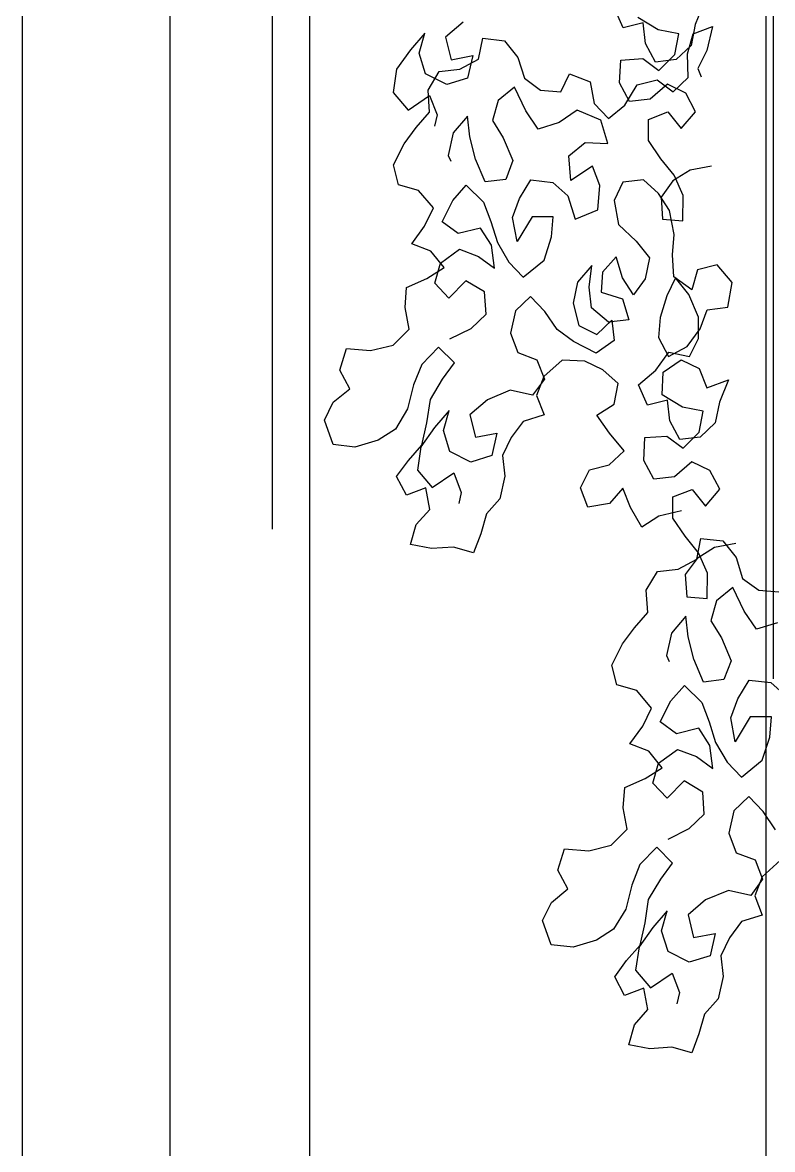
# Model space of a CAD drawing. Header units: millimetres. Extents: x -249630 to 95394, y -188036 to 109963.
# Drawn here: x -87770 to -87515.3, y -1558.6 to -1176.2 of the extents above; entities that cross this region are included whole.
import ezdxf

# ---------------------------------------------------------------- set-up
doc = ezdxf.new("R2010")
doc.units = ezdxf.units.MM
for name, color, linetype in [('05', 5, 'Continuous'), ('AHojas', 86, 'Continuous'), ('Layer2', 8, 'Continuous'), ('VEREDA', 1, 'Continuous')]:
    doc.layers.add(name, color=color, linetype=linetype)

# ---------------------------------------------------------------- blocks, each defined once
blk = doc.blocks.new('Arbol_01')
at = {"layer": 'AHojas'}
for p, q in [((-0.84837, 1.8868), (-0.85346, 1.8983)), ((-0.80242, 1.90116), (-0.80757, 1.88864)), ((-0.93913, 1.88987), (-0.94904, 1.88143)), ((-0.8286, 1.88569), (-0.84006, 1.89261)), ((-0.96087, 1.88375), (-0.96902, 1.87424)), ((-0.96408, 1.87246), (-0.96087, 1.88375)), ((-0.83706, 1.8896), (-0.84837, 1.8868)), ((-0.83568, 1.87794), (-0.83706, 1.8896)), ((-0.81677, 1.88336), (-0.8286, 1.88569)), ((-0.80757, 1.88864), (-0.8099, 1.87681)), ((-0.80865, 1.88334), (-0.79769, 1.88754)), ((-0.79769, 1.88754), (-0.80108, 1.87396)), ((-0.94904, 1.88143), (-0.9459, 1.8687)), ((-0.93036, 1.86901), (-0.92803, 1.88083)), ((-0.92803, 1.88083), (-0.91568, 1.87939)), ((-0.91568, 1.87939), (-0.90811, 1.87001)), ((-0.83006, 1.86733), (-0.83568, 1.87794)), ((-0.8191, 1.87154), (-0.81677, 1.88336)), ((-0.81186, 1.87204), (-0.80865, 1.88334)), ((-0.96902, 1.87424), (-0.97681, 1.86331)), ((-0.9604, 1.86062), (-0.96408, 1.87246)), ((-0.9459, 1.8687), (-0.93371, 1.87097)), ((-0.93371, 1.87097), (-0.93657, 1.85826)), ((-0.82813, 1.86256), (-0.8191, 1.87154)), ((-0.8099, 1.87681), (-0.8184, 1.86871)), ((-0.81154, 1.85862), (-0.81186, 1.87204)), ((-0.80108, 1.87396), (-0.80606, 1.86373)), ((-0.94097, 1.86338), (-0.93036, 1.86901)), ((-0.90811, 1.87001), (-0.90443, 1.85816)), ((-0.8504, 1.85555), (-0.84983, 1.86844)), ((-0.84983, 1.86844), (-0.83729, 1.86929)), ((-0.83729, 1.86929), (-0.82813, 1.86256)), ((-0.8184, 1.86871), (-0.83006, 1.86733)), ((-0.97681, 1.86331), (-0.97879, 1.85007)), ((-0.94841, 1.85458), (-0.9604, 1.86062)), ((-0.95901, 1.85142), (-0.95263, 1.862)), ((-0.95263, 1.862), (-0.94097, 1.86338)), ((-0.93657, 1.85826), (-0.94841, 1.85458)), ((-0.90443, 1.85816), (-0.89527, 1.85143)), ((-0.88379, 1.85052), (-0.87882, 1.86074)), ((-0.87882, 1.86074), (-0.86718, 1.85612)), ((-0.82004, 1.85052), (-0.81154, 1.85862)), ((-0.80606, 1.86373), (-0.80413, 1.85895)), ((-0.90992, 1.85306), (-0.9193, 1.84549)), ((-0.9036, 1.83962), (-0.90992, 1.85306)), ((-0.86718, 1.85612), (-0.86491, 1.84393)), ((-0.84478, 1.84494), (-0.8504, 1.85555)), ((-0.84743, 1.843), (-0.84052, 1.85446)), ((-0.84052, 1.85446), (-0.82921, 1.85726)), ((-0.82321, 1.85477), (-0.83312, 1.84632)), ((-0.82921, 1.85726), (-0.82004, 1.85052)), ((-0.81298, 1.8498), (-0.82321, 1.85477)), ((-0.97879, 1.85007), (-0.97034, 1.84016)), ((-0.97034, 1.84016), (-0.95814, 1.84843)), ((-0.95817, 1.83888), (-0.95901, 1.85142)), ((-0.95814, 1.84843), (-0.95393, 1.83747)), ((-0.9193, 1.84549), (-0.92251, 1.8342)), ((-0.89527, 1.85143), (-0.88379, 1.85052)), ((-0.83312, 1.84632), (-0.84478, 1.84494)), ((-0.80735, 1.83919), (-0.81298, 1.8498)), ((-0.96578, 1.83025), (-0.95817, 1.83888)), ((-0.89656, 1.82936), (-0.9036, 1.83962)), ((-0.87446, 1.84007), (-0.88472, 1.83304)), ((-0.86105, 1.83438), (-0.87446, 1.84007)), ((-0.86491, 1.84393), (-0.85681, 1.83543)), ((-0.85681, 1.83543), (-0.84743, 1.843)), ((-0.83403, 1.83485), (-0.82307, 1.83906)), ((-0.82307, 1.83906), (-0.8155, 1.82968)), ((-0.8155, 1.82968), (-0.80735, 1.83919)), ((-0.95393, 1.83747), (-0.95536, 1.83111)), ((-0.93663, 1.83671), (-0.94478, 1.82719)), ((-0.93525, 1.82505), (-0.93663, 1.83671)), ((-0.92251, 1.8342), (-0.91635, 1.82447)), ((-0.88472, 1.83304), (-0.89656, 1.82936)), ((-0.85703, 1.82113), (-0.86105, 1.83438)), ((-0.83406, 1.82284), (-0.83403, 1.83485)), ((-0.97252, 1.82109), (-0.96578, 1.83025)), ((-0.94478, 1.82719), (-0.94764, 1.81449)), ((-0.97855, 1.8091), (-0.97252, 1.82109)), ((-0.9321, 1.81233), (-0.93525, 1.82505)), ((-0.91635, 1.82447), (-0.91091, 1.81156)), ((-0.8793, 1.81413), (-0.86992, 1.82169)), ((-0.86992, 1.82169), (-0.85703, 1.82113)), ((-0.82703, 1.81258), (-0.83406, 1.82284)), ((-0.94764, 1.81449), (-0.94606, 1.81113)), ((-0.8781, 1.80017), (-0.8793, 1.81413)), ((-0.97576, 1.79779), (-0.97855, 1.8091)), ((-0.92666, 1.79942), (-0.9321, 1.81233)), ((-0.91091, 1.81156), (-0.915, 1.8008)), ((-0.86589, 1.80844), (-0.8781, 1.80017)), ((-0.86168, 1.79748), (-0.86589, 1.80844)), ((-0.81946, 1.8032), (-0.82703, 1.81258)), ((-0.79825, 1.80844), (-0.81045, 1.80618)), ((-0.915, 1.8008), (-0.92666, 1.79942)), ((-0.90709, 1.79001), (-0.9007, 1.80059)), ((-0.9007, 1.80059), (-0.88834, 1.79914)), ((-0.83695, 1.80059), (-0.84861, 1.79921)), ((-0.82832, 1.79297), (-0.83695, 1.80059)), ((-0.81045, 1.80618), (-0.82017, 1.80002)), ((-0.81437, 1.79171), (-0.81946, 1.8032)), ((-0.96447, 1.79458), (-0.97576, 1.79779)), ((-0.95602, 1.78467), (-0.96447, 1.79458)), ((-0.94506, 1.78887), (-0.93744, 1.79751)), ((-0.93744, 1.79751), (-0.92758, 1.78794)), ((-0.88834, 1.79914), (-0.87971, 1.79152)), ((-0.86278, 1.78371), (-0.86168, 1.79748)), ((-0.84861, 1.79921), (-0.85358, 1.78898)), ((-0.82017, 1.80002), (-0.82691, 1.79086)), ((-0.95109, 1.77688), (-0.94506, 1.78887)), ((-0.92758, 1.78794), (-0.92337, 1.77698)), ((-0.91118, 1.77925), (-0.90709, 1.79001)), ((-0.87971, 1.79152), (-0.87569, 1.77827)), ((-0.85358, 1.78898), (-0.85097, 1.77538)), ((-0.82217, 1.78325), (-0.82832, 1.79297)), ((-0.82691, 1.79086), (-0.82606, 1.77832)), ((-0.81458, 1.77741), (-0.81437, 1.79171)), ((-0.96099, 1.77444), (-0.95602, 1.78467)), ((-0.87569, 1.77827), (-0.86278, 1.78371)), ((-0.81955, 1.76964), (-0.82217, 1.78325)), ((-0.94193, 1.77015), (-0.95109, 1.77688)), ((-0.92337, 1.77698), (-0.91969, 1.76514)), ((-0.90856, 1.76564), (-0.91118, 1.77925)), ((-0.90005, 1.77975), (-0.90856, 1.76564)), ((-0.88804, 1.77971), (-0.90005, 1.77975)), ((-0.88896, 1.76824), (-0.88804, 1.77971)), ((-0.85097, 1.77538), (-0.84111, 1.76581)), ((-0.82606, 1.77832), (-0.81458, 1.77741)), ((-0.96826, 1.76439), (-0.96099, 1.77444)), ((-0.92921, 1.77329), (-0.94193, 1.77015)), ((-0.92305, 1.76356), (-0.92921, 1.77329)), ((-0.82047, 1.75817), (-0.81955, 1.76964)), ((-0.95749, 1.7603), (-0.96826, 1.76439)), ((-0.92132, 1.75049), (-0.92305, 1.76356)), ((-0.91969, 1.76514), (-0.91319, 1.754)), ((-0.89323, 1.75518), (-0.88896, 1.76824)), ((-0.84111, 1.76581), (-0.83354, 1.75643)), ((-0.94993, 1.75092), (-0.95749, 1.7603)), ((-0.95204, 1.7534), (-0.94125, 1.76132)), ((-0.94125, 1.76132), (-0.93048, 1.75723)), ((-0.93048, 1.75723), (-0.92132, 1.75049)), ((-0.85243, 1.75702), (-0.86005, 1.74838)), ((-0.84876, 1.74517), (-0.85243, 1.75702)), ((-0.83354, 1.75643), (-0.83587, 1.74461)), ((-0.81962, 1.74563), (-0.82047, 1.75817)), ((-0.95966, 1.74477), (-0.94993, 1.75092)), ((-0.95525, 1.74211), (-0.95204, 1.7534)), ((-0.91319, 1.754), (-0.90509, 1.7455)), ((-0.90509, 1.7455), (-0.89323, 1.75518)), ((-0.86622, 1.75211), (-0.87437, 1.74259)), ((-0.86767, 1.73975), (-0.86622, 1.75211)), ((-0.80636, 1.74965), (-0.80957, 1.73836)), ((-0.79505, 1.75245), (-0.80636, 1.74965)), ((-0.7866, 1.74253), (-0.79505, 1.75245)), ((-0.97115, 1.73968), (-0.95966, 1.74477)), ((-0.93759, 1.74347), (-0.94715, 1.73361)), ((-0.92701, 1.73709), (-0.93759, 1.74347)), ((-0.86005, 1.74838), (-0.86096, 1.73691)), ((-0.8426, 1.73545), (-0.84876, 1.74517)), ((-0.83587, 1.74461), (-0.8426, 1.73545)), ((-0.81874, 1.74509), (-0.82371, 1.73486)), ((-0.80957, 1.73836), (-0.81962, 1.74563)), ((-0.81117, 1.73571), (-0.81874, 1.74509)), ((-0.97206, 1.7282), (-0.97115, 1.73968)), ((-0.94715, 1.73361), (-0.95525, 1.74211)), ((-0.92616, 1.72455), (-0.92701, 1.73709)), ((-0.87437, 1.74259), (-0.8767, 1.73077)), ((-0.86628, 1.72809), (-0.86767, 1.73975)), ((-0.86096, 1.73691), (-0.84879, 1.73317)), ((-0.78911, 1.72841), (-0.7866, 1.74253)), ((-0.90088, 1.73454), (-0.90938, 1.72644)), ((-0.89278, 1.72604), (-0.90088, 1.73454)), ((-0.8767, 1.73077), (-0.87355, 1.71805)), ((-0.84879, 1.73317), (-0.84511, 1.72132)), ((-0.82371, 1.73486), (-0.82745, 1.72269)), ((-0.80573, 1.72281), (-0.81117, 1.73571)), ((-0.9698, 1.71601), (-0.97206, 1.7282)), ((-0.93466, 1.71644), (-0.92616, 1.72455)), ((-0.90938, 1.72644), (-0.91224, 1.71374)), ((-0.88574, 1.71578), (-0.89278, 1.72604)), ((-0.85677, 1.71994), (-0.86628, 1.72809)), ((-0.80486, 1.71627), (-0.80077, 1.72703)), ((-0.80077, 1.72703), (-0.78911, 1.72841)), ((-0.87355, 1.71805), (-0.86332, 1.71307)), ((-0.86332, 1.71307), (-0.85482, 1.72117)), ((-0.84511, 1.72132), (-0.85677, 1.71994)), ((-0.85482, 1.72117), (-0.85344, 1.70952)), ((-0.82745, 1.72269), (-0.82836, 1.71121)), ((-0.80576, 1.7108), (-0.80573, 1.72281)), ((-0.97883, 1.70703), (-0.9698, 1.71601)), ((-0.94668, 1.71047), (-0.93466, 1.71644)), ((-0.91224, 1.71374), (-0.90803, 1.70278)), ((-0.87658, 1.70905), (-0.88574, 1.71578)), ((-0.82836, 1.71121), (-0.82274, 1.7006)), ((-0.81213, 1.70623), (-0.80486, 1.71627)), ((-1.00906, 1.69281), (-1.00532, 1.70498)), ((-1.00532, 1.70498), (-0.99155, 1.70388)), ((-0.99155, 1.70388), (-0.97883, 1.70703)), ((-0.95305, 1.7059), (-0.96261, 1.69604)), ((-0.94407, 1.69687), (-0.95305, 1.7059)), ((-0.8637, 1.70248), (-0.87658, 1.70905)), ((-0.85344, 1.70952), (-0.8637, 1.70248)), ((-0.82274, 1.7006), (-0.81213, 1.70623)), ((-0.81073, 1.70057), (-0.80576, 1.7108)), ((-0.90803, 1.70278), (-0.89727, 1.69869)), ((-0.89727, 1.69869), (-0.89306, 1.68773)), ((-0.88296, 1.69847), (-0.89341, 1.68914)), ((-0.87007, 1.69791), (-0.88296, 1.69847)), ((-0.82983, 1.69285), (-0.82256, 1.7029)), ((-0.82577, 1.69161), (-0.81551, 1.69864)), ((-0.82256, 1.7029), (-0.81073, 1.70057)), ((-0.81551, 1.69864), (-0.80528, 1.69367)), ((-1.00344, 1.6822), (-1.00906, 1.69281)), ((-0.96261, 1.69604), (-0.96723, 1.68439)), ((-0.9508, 1.6877), (-0.94407, 1.69687)), ((-0.85985, 1.69293), (-0.87007, 1.69791)), ((-0.85121, 1.68532), (-0.85985, 1.69293)), ((-0.83974, 1.6844), (-0.82983, 1.69285)), ((-0.80528, 1.69367), (-0.80107, 1.68271)), ((-0.95772, 1.67624), (-0.9508, 1.6877)), ((-0.89306, 1.68773), (-0.89979, 1.67856)), ((-0.89341, 1.68914), (-0.8975, 1.67838)), ((-0.82633, 1.67872), (-0.82577, 1.69161)), ((-0.80107, 1.68271), (-0.7887, 1.68727)), ((-0.7887, 1.68727), (-0.79385, 1.67474)), ((-1.01282, 1.67463), (-1.00344, 1.6822)), ((-0.96723, 1.68439), (-0.97063, 1.67081)), ((-0.9125, 1.68142), (-0.92541, 1.67598)), ((-0.89979, 1.67856), (-0.9125, 1.68142)), ((-0.85354, 1.67349), (-0.85121, 1.68532)), ((-0.83465, 1.67291), (-0.83974, 1.6844)), ((-1.01779, 1.6644), (-1.01282, 1.67463)), ((-0.9597, 1.66301), (-0.95772, 1.67624)), ((-0.92541, 1.67598), (-0.93532, 1.66753)), ((-0.8975, 1.67838), (-0.89329, 1.66742)), ((-0.86327, 1.66734), (-0.85354, 1.67349)), ((-0.82334, 1.67571), (-0.83465, 1.67291)), ((-0.81487, 1.6718), (-0.82633, 1.67872)), ((-0.82196, 1.66405), (-0.82334, 1.67571)), ((-0.79385, 1.67474), (-0.79618, 1.66292)), ((-0.97063, 1.67081), (-0.97754, 1.65935)), ((-0.94714, 1.66986), (-0.95529, 1.66035)), ((-0.95035, 1.65857), (-0.94714, 1.66986)), ((-0.93532, 1.66753), (-0.93217, 1.65481)), ((-0.89329, 1.66742), (-0.90513, 1.66374)), ((-0.85623, 1.65708), (-0.86327, 1.66734)), ((-0.80305, 1.66947), (-0.81487, 1.6718)), ((-0.80537, 1.65765), (-0.80305, 1.66947)), ((-1.01289, 1.65061), (-1.01779, 1.6644)), ((-0.95529, 1.66035), (-0.96309, 1.64942)), ((-0.96256, 1.6503), (-0.9597, 1.66301)), ((-0.90513, 1.66374), (-0.91187, 1.65458)), ((-0.81633, 1.65344), (-0.82196, 1.66405)), ((-0.79618, 1.66292), (-0.80468, 1.65482)), ((-0.97754, 1.65935), (-0.98727, 1.65319)), ((-0.94668, 1.64672), (-0.95035, 1.65857)), ((-0.93217, 1.65481), (-0.91998, 1.65707)), ((-0.91998, 1.65707), (-0.92284, 1.64436)), ((-0.91187, 1.65458), (-0.91684, 1.64435)), ((-0.84778, 1.64716), (-0.85623, 1.65708)), ((-0.83667, 1.64166), (-0.83611, 1.65455)), ((-0.83611, 1.65455), (-0.82357, 1.6554)), ((-0.82357, 1.6554), (-0.8144, 1.64866)), ((-0.80468, 1.65482), (-0.81633, 1.65344)), ((-0.8144, 1.64866), (-0.80537, 1.65765)), ((-1.00053, 1.64917), (-1.01289, 1.65061)), ((-0.98727, 1.65319), (-1.00053, 1.64917)), ((-0.97018, 1.64167), (-0.96256, 1.6503)), ((-0.96309, 1.64942), (-0.96507, 1.63618)), ((-0.97691, 1.6325), (-0.97018, 1.64167)), ((-0.93468, 1.64069), (-0.94668, 1.64672)), ((-0.92284, 1.64436), (-0.93468, 1.64069)), ((-0.91684, 1.64435), (-0.91546, 1.63269)), ((-0.85628, 1.63906), (-0.84778, 1.64716)), ((-0.83105, 1.63105), (-0.83667, 1.64166)), ((-0.80948, 1.64088), (-0.81939, 1.63243)), ((-0.79925, 1.63591), (-0.80948, 1.64088)), ((-0.96507, 1.63618), (-0.95662, 1.62627)), ((-0.95662, 1.62627), (-0.94441, 1.63453)), ((-0.94441, 1.63453), (-0.9402, 1.62357)), ((-0.87256, 1.62604), (-0.86759, 1.63627)), ((-0.86759, 1.63627), (-0.85628, 1.63906)), ((-0.79363, 1.6253), (-0.79925, 1.63591)), ((-0.97129, 1.62189), (-0.97691, 1.6325)), ((-0.91546, 1.63269), (-0.91832, 1.61998)), ((-0.81939, 1.63243), (-0.83105, 1.63105)), ((-0.96033, 1.6261), (-0.97129, 1.62189)), ((-0.95807, 1.61391), (-0.96033, 1.6261)), ((-0.9402, 1.62357), (-0.94163, 1.61722)), ((-0.86835, 1.61508), (-0.87256, 1.62604)), ((-0.84855, 1.62598), (-0.85616, 1.61734)), ((-0.84434, 1.61502), (-0.84855, 1.62598)), ((-0.82031, 1.62096), (-0.80935, 1.62516)), ((-0.80935, 1.62516), (-0.80178, 1.61578)), ((-0.80178, 1.61578), (-0.79363, 1.6253)), ((-0.91832, 1.61998), (-0.92593, 1.61135)), ((-0.85616, 1.61734), (-0.86835, 1.61508)), ((-0.82034, 1.60895), (-0.82031, 1.62096)), ((-0.96568, 1.60528), (-0.95807, 1.61391)), ((-0.92593, 1.61135), (-0.92914, 1.60006)), ((-0.83783, 1.60387), (-0.84434, 1.61502)), ((-0.82811, 1.61003), (-0.83783, 1.60387)), ((-0.81538, 1.61317), (-0.82811, 1.61003)), ((-0.8133, 1.59869), (-0.82034, 1.60895)), ((-0.96889, 1.59398), (-0.96568, 1.60528)), ((-0.92914, 1.60006), (-0.93323, 1.5893)), ((-0.80573, 1.58931), (-0.8133, 1.59869)), ((-0.80666, 1.58565), (-0.80433, 1.59747)), ((-0.80433, 1.59747), (-0.79197, 1.59603)), ((-0.95707, 1.59166), (-0.96889, 1.59398)), ((-0.94453, 1.59251), (-0.95707, 1.59166)), ((-0.93323, 1.5893), (-0.94453, 1.59251)), ((-0.79672, 1.59228), (-0.80645, 1.58613)), ((-0.78453, 1.59455), (-0.79672, 1.59228)), ((-0.79197, 1.59603), (-0.7844, 1.58665)), ((-0.81727, 1.58003), (-0.80666, 1.58565)), ((-0.80645, 1.58613), (-0.81318, 1.57697)), ((-0.80064, 1.57781), (-0.80573, 1.58931)), ((-0.7844, 1.58665), (-0.78073, 1.57481)), ((-0.83531, 1.56807), (-0.82893, 1.57865)), ((-0.82893, 1.57865), (-0.81727, 1.58003)), ((-0.80086, 1.56351), (-0.80064, 1.57781)), ((-0.81318, 1.57697), (-0.81234, 1.56443)), ((-0.78073, 1.57481), (-0.77156, 1.56807)), ((-0.83446, 1.55553), (-0.83531, 1.56807)), ((-0.81234, 1.56443), (-0.80086, 1.56351)), ((-0.78622, 1.5697), (-0.79559, 1.56213)), ((-0.77989, 1.55626), (-0.78622, 1.5697)), ((-0.77156, 1.56807), (-0.76009, 1.56716)), ((-0.79559, 1.56213), (-0.7988, 1.55084)), ((-0.84208, 1.54689), (-0.83446, 1.55553)), ((-0.81292, 1.55335), (-0.82107, 1.54384)), ((-0.81154, 1.54169), (-0.81292, 1.55335)), ((-0.77286, 1.546), (-0.77989, 1.55626)), ((-0.84881, 1.53773), (-0.84208, 1.54689)), ((-0.7988, 1.55084), (-0.79265, 1.54111)), ((-0.76102, 1.54968), (-0.77286, 1.546)), ((-0.82107, 1.54384), (-0.82393, 1.53113)), ((-0.8084, 1.52897), (-0.81154, 1.54169)), ((-0.79265, 1.54111), (-0.78721, 1.5282)), ((-0.85485, 1.52574), (-0.84881, 1.53773)), ((-0.82393, 1.53113), (-0.82235, 1.52777)), ((-0.80296, 1.51606), (-0.8084, 1.52897)), ((-0.78721, 1.5282), (-0.7913, 1.51744)), ((-0.85206, 1.51443), (-0.85485, 1.52574)), ((-0.84076, 1.51122), (-0.85206, 1.51443)), ((-0.82135, 1.50552), (-0.81374, 1.51415)), ((-0.81374, 1.51415), (-0.80387, 1.50459)), ((-0.7913, 1.51744), (-0.80296, 1.51606)), ((-0.78338, 1.50665), (-0.777, 1.51723)), ((-0.777, 1.51723), (-0.76464, 1.51578)), ((-0.76464, 1.51578), (-0.75601, 1.50817)), ((-0.83231, 1.50131), (-0.84076, 1.51122)), ((-0.83728, 1.49108), (-0.83231, 1.50131)), ((-0.82739, 1.49353), (-0.82135, 1.50552)), ((-0.80387, 1.50459), (-0.79966, 1.49363)), ((-0.78747, 1.49589), (-0.78338, 1.50665)), ((-0.78486, 1.48229), (-0.78747, 1.49589)), ((-0.77635, 1.49639), (-0.78486, 1.48229)), ((-0.76434, 1.49636), (-0.77635, 1.49639)), ((-0.76525, 1.48488), (-0.76434, 1.49636)), ((-0.84455, 1.48103), (-0.83728, 1.49108)), ((-0.81822, 1.48679), (-0.82739, 1.49353)), ((-0.8055, 1.48993), (-0.81822, 1.48679)), ((-0.79935, 1.48021), (-0.8055, 1.48993)), ((-0.79966, 1.49363), (-0.79599, 1.48179)), ((-0.79599, 1.48179), (-0.78948, 1.47064)), ((-0.76953, 1.47183), (-0.76525, 1.48488)), ((-0.83379, 1.47694), (-0.84455, 1.48103)), ((-0.82622, 1.46756), (-0.83379, 1.47694)), ((-0.82834, 1.47004), (-0.81754, 1.47796)), ((-0.81754, 1.47796), (-0.80678, 1.47387)), ((-0.79762, 1.46713), (-0.79935, 1.48021)), ((-0.83154, 1.45875), (-0.82834, 1.47004)), ((-0.80678, 1.47387), (-0.79762, 1.46713)), ((-0.78948, 1.47064), (-0.78138, 1.46214)), ((-0.78138, 1.46214), (-0.76953, 1.47183)), ((-0.83595, 1.46141), (-0.82622, 1.46756)), ((-0.84836, 1.44484), (-0.84744, 1.45632)), ((-0.84744, 1.45632), (-0.83595, 1.46141)), ((-0.82344, 1.45025), (-0.83154, 1.45875)), ((-0.81388, 1.46011), (-0.82344, 1.45025)), ((-0.8033, 1.45373), (-0.81388, 1.46011)), ((-0.80245, 1.44119), (-0.8033, 1.45373)), ((-0.77718, 1.45118), (-0.78567, 1.44308)), ((-0.76908, 1.44269), (-0.77718, 1.45118)), ((-0.8461, 1.43265), (-0.84836, 1.44484)), ((-0.78567, 1.44308), (-0.78853, 1.43038)), ((-0.81095, 1.43309), (-0.80245, 1.44119)), ((-0.76204, 1.43243), (-0.76908, 1.44269)), ((-0.85513, 1.42367), (-0.8461, 1.43265)), ((-0.82298, 1.42712), (-0.81095, 1.43309)), ((-0.78853, 1.43038), (-0.78432, 1.41942)), ((-0.88536, 1.40945), (-0.88162, 1.42162)), ((-0.88162, 1.42162), (-0.86785, 1.42053)), ((-0.86785, 1.42053), (-0.85513, 1.42367)), ((-0.82935, 1.42254), (-0.83891, 1.41268)), ((-0.82036, 1.41351), (-0.82935, 1.42254)), ((-0.78432, 1.41942), (-0.77356, 1.41533)), ((-0.83891, 1.41268), (-0.84353, 1.40104)), ((-0.8271, 1.40435), (-0.82036, 1.41351)), ((-0.77356, 1.41533), (-0.76935, 1.40437)), ((-0.75926, 1.41511), (-0.7697, 1.40578)), ((-0.87974, 1.39884), (-0.88536, 1.40945)), ((-0.7697, 1.40578), (-0.77379, 1.39502)), ((-0.88912, 1.39127), (-0.87974, 1.39884)), ((-0.84353, 1.40104), (-0.84692, 1.38745)), ((-0.83402, 1.39289), (-0.8271, 1.40435)), ((-0.76935, 1.40437), (-0.77609, 1.3952)), ((-0.836, 1.37965), (-0.83402, 1.39289)), ((-0.8017, 1.39262), (-0.81161, 1.38417)), ((-0.7888, 1.39806), (-0.8017, 1.39262)), ((-0.77609, 1.3952), (-0.7888, 1.39806)), ((-0.77379, 1.39502), (-0.76959, 1.38406)), ((-0.89409, 1.38104), (-0.88912, 1.39127)), ((-0.84692, 1.38745), (-0.85384, 1.37599)), ((-0.82344, 1.3865), (-0.83159, 1.37699)), ((-0.82665, 1.37521), (-0.82344, 1.3865)), ((-0.88918, 1.36725), (-0.89409, 1.38104)), ((-0.83886, 1.36694), (-0.836, 1.37965)), ((-0.81161, 1.38417), (-0.80847, 1.37145)), ((-0.78143, 1.38038), (-0.78816, 1.37122)), ((-0.76959, 1.38406), (-0.78143, 1.38038)), ((-0.85384, 1.37599), (-0.86357, 1.36983)), ((-0.83159, 1.37699), (-0.83939, 1.36606)), ((-0.82297, 1.36337), (-0.82665, 1.37521)), ((-0.80847, 1.37145), (-0.79628, 1.37371)), ((-0.79628, 1.37371), (-0.79914, 1.36101)), ((-0.87683, 1.36581), (-0.88918, 1.36725)), ((-0.86357, 1.36983), (-0.87683, 1.36581)), ((-0.84647, 1.35831), (-0.83886, 1.36694)), ((-0.78816, 1.37122), (-0.79313, 1.36099)), ((-0.83939, 1.36606), (-0.84137, 1.35282)), ((-0.81098, 1.35733), (-0.82297, 1.36337)), ((-0.79914, 1.36101), (-0.81098, 1.35733)), ((-0.79313, 1.36099), (-0.79175, 1.34933)), ((-0.85321, 1.34914), (-0.84647, 1.35831)), ((-0.84758, 1.33853), (-0.85321, 1.34914)), ((-0.84137, 1.35282), (-0.83292, 1.34291)), ((-0.83292, 1.34291), (-0.82071, 1.35118)), ((-0.82071, 1.35118), (-0.8165, 1.34022)), ((-0.79175, 1.34933), (-0.79461, 1.33663)), ((-0.83662, 1.34274), (-0.84758, 1.33853)), ((-0.83436, 1.33055), (-0.83662, 1.34274)), ((-0.8165, 1.34022), (-0.81793, 1.33386)), ((-0.79461, 1.33663), (-0.80223, 1.32799)), ((-0.84198, 1.32192), (-0.83436, 1.33055)), ((-0.84519, 1.31063), (-0.84198, 1.32192)), ((-0.80223, 1.32799), (-0.80544, 1.3167)), ((-0.80544, 1.3167), (-0.80953, 1.30594)), ((-0.83336, 1.3083), (-0.84519, 1.31063)), ((-0.82082, 1.30915), (-0.83336, 1.3083)), ((-0.80953, 1.30594), (-0.82082, 1.30915))]:
    blk.add_line(p, q, dxfattribs=at)

msp = doc.modelspace()

# ---------------------------------------------------------------- hatches: boundary and pattern name
at = {"layer": 'Layer2'}
h = msp.add_hatch(dxfattribs=at)
h.set_pattern_fill('AR-RROOF', color=256, scale=10, angle=90, style=0)
h.set_pattern_definition([(90, (-301386, -234596.78), (-254, 558.8), [3810, -508, 1270, -254]), (90, (-301513, -234258.96), (-337.82, -254), [762, -83.82, 1524, -190.5]), (90, (-301601.9, -234469.78), (-170.18, 1320.8), [2032, -355.6, 1016, -254])])
h.paths.add_polyline_path([(-86757.461, 454.431), (-87719.961, 454.431), (-87719.961, -2020.569), (-86757.461, -2020.569)])

# ---------------------------------------------------------------- linework, layer by layer
at = {"layer": '05'}
msp.add_line((-87769.961, -2308.069), (-87769.961, 4129.431), dxfattribs=at)
at = {"layer": 'VEREDA'}
msp.add_lwpolyline([(-86757.461, 454.431), (-87719.961, 454.431), (-87719.961, -2020.569), (-86757.461, -2020.569)], close=True, dxfattribs=at)

# ---------------------------------------------------------------- block references
at = {"xscale": 598.9603255755416, "yscale": 598.9603255755416, "zscale": 598.9603255755416}
msp.add_blockref('Arbol_01', (-87057.866, -2308.069), dxfattribs=at)

doc.saveas('drawing.dxf')
